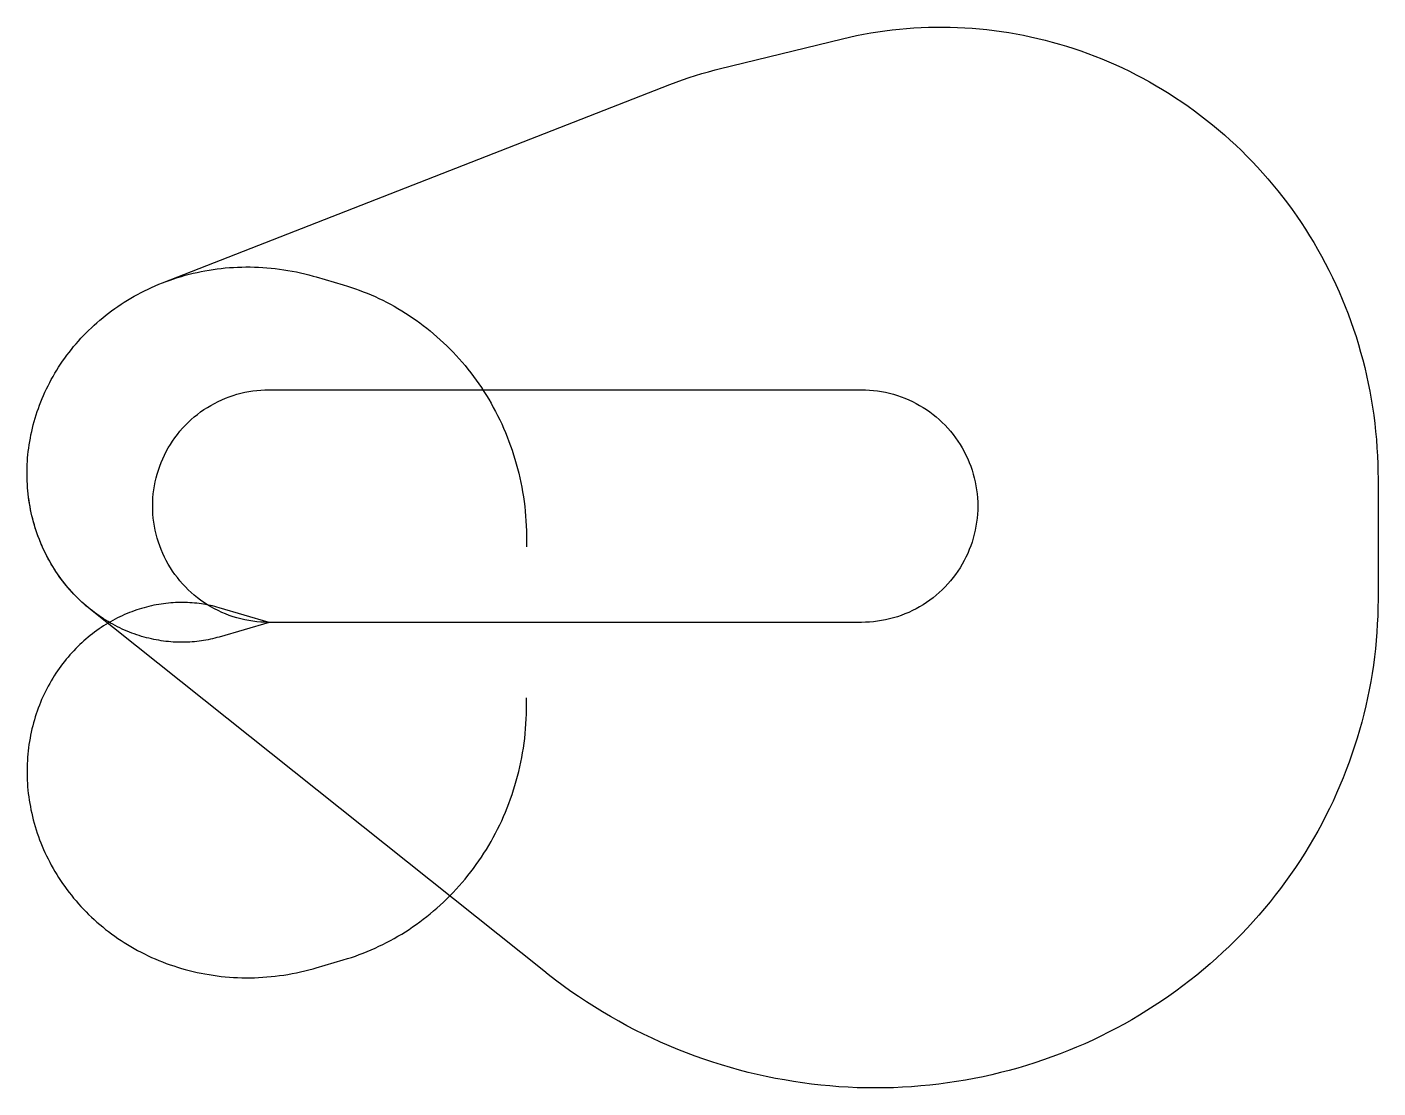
# Model space of a CAD drawing. Header units: metres. Extents: x -5281 to 24204, y -10162 to 12994.
import ezdxf

# ---------------------------------------------------------------- set-up
doc = ezdxf.new("R2010")
doc.units = ezdxf.units.M

msp = doc.modelspace()

# ---------------------------------------------------------------- linework, layer by layer
at = {"layer": 'NorminalTrack', "color": 1}
msp.add_lwpolyline([(0, 0), (0, 0), (-89, 2), (-177, 6), (-265, 14), (-353, 25), (-441, 39), (-528, 55), (-614, 75), (-700, 98), (-784, 124), (-868, 153), (-951, 185), (-1033, 219), (-1113, 257), (-1192, 297), (-1269, 340), (-1345, 386), (-1420, 434), (-1492, 485), (-1563, 538), (-1632, 594), (-1699, 652), (-1763, 712), (-1826, 775), (-1887, 840), (-1945, 907), (-2000, 976), (-2054, 1046), (-2105, 1119), (-2153, 1193), (-2198, 1269), (-2241, 1347), (-2282, 1426), (-2319, 1506), (-2354, 1588), (-2385, 1670), (-2414, 1754), (-2440, 1839), (-2463, 1924), (-2483, 2011), (-2500, 2098), (-2514, 2185), (-2525, 2273), (-2532, 2361), (-2537, 2450), (-2539, 2539), (-2537, 2627), (-2532, 2716), (-2525, 2804), (-2514, 2892), (-2500, 2979), (-2483, 3066), (-2463, 3153), (-2440, 3238), (-2414, 3323), (-2385, 3407), (-2354, 3490), (-2319, 3571), (-2282, 3651), (-2241, 3730), (-2198, 3808), (-2153, 3884), (-2105, 3958), (-2054, 4031), (-2000, 4101), (-1945, 4170), (-1887, 4237), (-1826, 4302), (-1763, 4365), (-1699, 4425), (-1632, 4483), (-1563, 4539), (-1492, 4592), (-1420, 4643), (-1345, 4691), (-1269, 4737), (-1192, 4780), (-1113, 4820), (-1033, 4858), (-951, 4892), (-868, 4924), (-784, 4953), (-700, 4979), (-614, 5002), (-528, 5022), (-441, 5039), (-353, 5052), (-265, 5063), (-177, 5071), (-89, 5076), (0, 5077), (0, 5077), (12930, 5077), (12930, 5077), (13018, 5076), (13107, 5071), (13195, 5063), (13283, 5052), (13370, 5039), (13457, 5022), (13544, 5002), (13629, 4979), (13714, 4953), (13798, 4924), (13880, 4892), (13962, 4858), (14042, 4820), (14121, 4780), (14199, 4737), (14275, 4691), (14349, 4643), (14422, 4592), (14492, 4539), (14561, 4483), (14628, 4425), (14693, 4365), (14756, 4302), (14816, 4237), (14874, 4170), (14930, 4101), (14983, 4031), (15034, 3958), (15082, 3884), (15128, 3808), (15171, 3730), (15211, 3651), (15249, 3571), (15283, 3490), (15315, 3407), (15344, 3323), (15370, 3238), (15393, 3153), (15413, 3066), (15430, 2979), (15443, 2892), (15454, 2804), (15462, 2716), (15467, 2627), (15468, 2539), (15467, 2450), (15462, 2361), (15454, 2273), (15443, 2185), (15430, 2098), (15413, 2011), (15393, 1924), (15370, 1839), (15344, 1754), (15315, 1670), (15283, 1588), (15249, 1506), (15211, 1426), (15171, 1347), (15128, 1269), (15082, 1193), (15034, 1119), (14983, 1046), (14930, 976), (14874, 907), (14816, 840), (14756, 775), (14693, 712), (14628, 652), (14561, 594), (14492, 538), (14422, 485), (14349, 434), (14275, 386), (14199, 340), (14121, 297), (14042, 257), (13962, 219), (13880, 185), (13798, 153), (13714, 124), (13629, 98), (13544, 75), (13457, 55), (13370, 39), (13283, 25), (13195, 14), (13107, 6), (13018, 2), (12930, 0), (0, 0)], dxfattribs=at)
at = {"layer": 'WindSpiral', "color": 5}
for points in [[(0, 0), (-1091, -320), (-1138, -333), (-1185, -346), (-1232, -358), (-1280, -368), (-1329, -379), (-1377, -388), (-1426, -396), (-1476, -404), (-1525, -411), (-1575, -417), (-1626, -422), (-1676, -426), (-1727, -430), (-1778, -432), (-1830, -434), (-1882, -435), (-1934, -435), (-1986, -434), (-2038, -432), (-2091, -429), (-2143, -425), (-2196, -420), (-2249, -415), (-2302, -408), (-2355, -400), (-2408, -392), (-2462, -382), (-2515, -372), (-2568, -360), (-2622, -348), (-2675, -334), (-2728, -320), (-2781, -305), (-2834, -288), (-2888, -271), (-2941, -252), (-2993, -233), (-3046, -213), (-3099, -191), (-3151, -169), (-3203, -145), (-3255, -121), (-3307, -96), (-3358, -69), (-3409, -42), (-3460, -14), (-3511, 16), (-3561, 46), (-3611, 78), (-3660, 110), (-3709, 143), (-3758, 177), (-3806, 213), (-3854, 249), (-3902, 286), (-3948, 324), (-3995, 363), (-4041, 403), (-4086, 444), (-4131, 486), (-4175, 529), (-4218, 573), (-4261, 618), (-4303, 663), (-4345, 710), (-4386, 757), (-4426, 805), (-4466, 854), (-4505, 904), (-4543, 955), (-4580, 1007), (-4616, 1059), (-4652, 1112), (-4687, 1166), (-4721, 1221), (-4754, 1277), (-4787, 1333), (-4818, 1390), (-4849, 1448), (-4878, 1507), (-4907, 1566), (-4935, 1626), (-4962, 1687), (-4988, 1748), (-5012, 1810), (-5036, 1872), (-5059, 1936), (-5081, 1999), (-5101, 2064), (-5121, 2129), (-5140, 2194), (-5157, 2260), (-5174, 2327), (-5189, 2393), (-5203, 2461), (-5216, 2529), (-5228, 2597), (-5239, 2666), (-5248, 2735), (-5257, 2804), (-5264, 2874), (-5270, 2945), (-5274, 3015), (-5278, 3086), (-5280, 3157), (-5281, 3228), (-5281, 3300), (-5280, 3371), (-5277, 3443), (-5273, 3515), (-5268, 3588), (-5261, 3660), (-5253, 3732), (-5244, 3805), (-5234, 3877), (-5222, 3950), (-5209, 4022), (-5195, 4095), (-5179, 4167), (-5162, 4240), (-5144, 4312), (-5125, 4384), (-5104, 4456), (-5082, 4528), (-5058, 4600), (-5033, 4671), (-5007, 4743), (-4980, 4814), (-4951, 4884), (-4921, 4955), (-4889, 5025), (-4857, 5094), (-4823, 5164), (-4787, 5232), (-4751, 5301), (-4713, 5369), (-4674, 5436), (-4633, 5503), (-4591, 5570), (-4548, 5636), (-4504, 5701), (-4459, 5766), (-4412, 5830), (-4364, 5893), (-4314, 5956), (-4264, 6018), (-4212, 6079), (-4159, 6140), (-4105, 6200), (-4050, 6259), (-3993, 6317), (-3936, 6374), (-3877, 6431), (-3817, 6486), (-3756, 6541), (-3694, 6595), (-3630, 6648), (-3566, 6700), (-3501, 6750), (-3434, 6800), (-3367, 6849), (-3298, 6897), (-3229, 6943), (-3158, 6989), (-3087, 7033), (-3014, 7076), (-2941, 7119), (-2867, 7159), (-2791, 7199), (-2715, 7238), (-2638, 7275), (-2561, 7311), (-2482, 7346), (-2403, 7379), (-2323, 7411), (-2323, 7411), (8751, 11740), (8889, 11793), (9028, 11843), (9167, 11891), (9308, 11936), (9450, 11979), (9593, 12019), (9737, 12058), (9828, 12080), (12518, 12737), (12671, 12773), (12824, 12806), (12978, 12837), (13132, 12864), (13288, 12890), (13444, 12912), (13600, 12932), (13757, 12949), (13915, 12964), (14073, 12975), (14231, 12984), (14390, 12990), (14549, 12994), (14709, 12994), (14868, 12992), (15028, 12987), (15188, 12979), (15347, 12969), (15507, 12955), (15667, 12939), (15827, 12920), (15986, 12898), (16146, 12874), (16305, 12846), (16464, 12816), (16622, 12783), (16781, 12747), (16938, 12709), (17095, 12667), (17252, 12623), (17408, 12576), (17564, 12526), (17718, 12473), (17872, 12418), (18026, 12360), (18178, 12299), (18330, 12235), (18480, 12169), (18630, 12100), (18778, 12028), (18926, 11954), (19072, 11876), (19217, 11797), (19361, 11714), (19504, 11629), (19645, 11542), (19785, 11452), (19924, 11359), (20061, 11264), (20197, 11166), (20331, 11066), (20463, 10963), (20594, 10858), (20723, 10750), (20851, 10640), (20976, 10528), (21100, 10414), (21222, 10297), (21342, 10178), (21460, 10056), (21576, 9933), (21690, 9807), (21802, 9679), (21912, 9549), (22020, 9417), (22126, 9283), (22229, 9147), (22330, 9009), (22429, 8869), (22525, 8727), (22619, 8583), (22711, 8438), (22800, 8291), (22887, 8142), (22971, 7991), (23053, 7839), (23132, 7685), (23209, 7530), (23283, 7373), (23354, 7214), (23422, 7054), (23488, 6893), (23551, 6731), (23612, 6567), (23669, 6402), (23724, 6236), (23776, 6068), (23825, 5900), (23871, 5730), (23914, 5560), (23954, 5388), (23992, 5216), (24026, 5043), (24057, 4869), (24086, 4694), (24111, 4519), (24133, 4343), (24153, 4166), (24169, 3989), (24182, 3812), (24192, 3634), (24199, 3455), (24203, 3277), (24204, 3148), (24204, 500), (24202, 321), (24197, 142), (24189, -38), (24178, -217), (24164, -397), (24147, -576), (24127, -755), (24103, -934), (24076, -1113), (24046, -1292), (24013, -1470), (23977, -1648), (23938, -1825), (23895, -2002), (23850, -2178), (23801, -2354), (23749, -2529), (23694, -2703), (23636, -2877), (23575, -3050), (23511, -3221), (23444, -3392), (23373, -3562), (23300, -3731), (23223, -3899), (23144, -4065), (23061, -4231), (22976, -4395), (22888, -4557), (22796, -4719), (22702, -4879), (22605, -5037), (22505, -5194), (22402, -5349), (22297, -5503), (22188, -5655), (22077, -5805), (21963, -5954), (21847, -6100), (21727, -6245), (21605, -6388), (21481, -6529), (21354, -6667), (21224, -6804), (21092, -6939), (20957, -7071), (20820, -7201), (20680, -7329), (20538, -7455), (20394, -7578), (20247, -7699), (20099, -7817), (19947, -7933), (19794, -8046), (19639, -8157), (19481, -8265), (19322, -8371), (19160, -8474), (18997, -8574), (18832, -8672), (18664, -8766), (18495, -8858), (18325, -8947), (18152, -9033), (17978, -9116), (17802, -9196), (17625, -9273), (17446, -9347), (17265, -9418), (17083, -9486), (16900, -9551), (16716, -9613), (16530, -9672), (16343, -9727), (16155, -9779), (15966, -9828), (15776, -9874), (15584, -9916), (15392, -9955), (15199, -9991), (15005, -10023), (14811, -10052), (14616, -10078), (14420, -10100), (14223, -10119), (14026, -10135), (13829, -10147), (13631, -10156), (13433, -10161), (13234, -10162), (13036, -10161), (12837, -10156), (12638, -10147), (12439, -10135), (12240, -10119), (12041, -10100), (11843, -10077), (11644, -10051), (11446, -10021), (11248, -9988), (11051, -9952), (10854, -9912), (10657, -9868), (10461, -9821), (10266, -9771), (10071, -9717), (9877, -9659), (9684, -9598), (9492, -9534), (9301, -9466), (9111, -9395), (8922, -9321), (8734, -9243), (8547, -9162), (8362, -9077), (8177, -8989), (7994, -8898), (7813, -8804), (7633, -8706), (7455, -8605), (7278, -8501), (7103, -8393), (6929, -8283), (6758, -8169), (6588, -8053), (6420, -7933), (6254, -7810), (6090, -7684), (5995, -7609), (-3898, 284), (-3945, 322), (-3992, 361), (-4038, 401), (-4083, 442), (-4128, 484), (-4172, 526), (-4215, 570), (-4258, 615), (-4301, 660), (-4342, 707), (-4383, 754), (-4424, 802), (-4463, 851), (-4502, 901), (-4540, 952), (-4578, 1003), (-4614, 1056), (-4650, 1109), (-4685, 1163), (-4719, 1218), (-4752, 1273), (-4785, 1329), (-4816, 1387), (-4847, 1444), (-4876, 1503), (-4905, 1562), (-4933, 1622), (-4960, 1683), (-4986, 1744), (-5011, 1806), (-5035, 1868), (-5058, 1931), (-5079, 1995), (-5100, 2059), (-5120, 2124), (-5139, 2190), (-5156, 2256), (-5173, 2322), (-5188, 2389), (-5202, 2456), (-5215, 2524), (-5227, 2593), (-5238, 2661), (-5248, 2730), (-5256, 2800), (-5263, 2870), (-5269, 2940), (-5274, 3010), (-5278, 3081), (-5280, 3152), (-5281, 3223), (-5281, 3253)], [(0, 0), (-1091, -320), (-1138, -333), (-1185, -346), (-1232, -358), (-1280, -368), (-1329, -379), (-1377, -388), (-1426, -396), (-1476, -404), (-1525, -411), (-1575, -417), (-1626, -422), (-1676, -426), (-1727, -430), (-1778, -432), (-1830, -434), (-1882, -435), (-1934, -435), (-1986, -434), (-2038, -432), (-2091, -429), (-2143, -425), (-2196, -420), (-2249, -415), (-2302, -408), (-2355, -400), (-2408, -392), (-2462, -382), (-2515, -372), (-2568, -360), (-2622, -348), (-2675, -334), (-2728, -320), (-2781, -305), (-2834, -288), (-2888, -271), (-2941, -252), (-2993, -233), (-3046, -213), (-3099, -191), (-3151, -169), (-3203, -145), (-3255, -121), (-3307, -96), (-3358, -69), (-3409, -42), (-3460, -14), (-3511, 16), (-3561, 46), (-3611, 78), (-3660, 110), (-3709, 143), (-3758, 177), (-3806, 213), (-3854, 249), (-3902, 286), (-3948, 324), (-3995, 363), (-4041, 403), (-4086, 444), (-4131, 486), (-4175, 529), (-4218, 573), (-4261, 618), (-4303, 663), (-4345, 710), (-4386, 757), (-4426, 805), (-4466, 854), (-4505, 904), (-4543, 955), (-4580, 1007), (-4616, 1059), (-4652, 1112), (-4687, 1166), (-4721, 1221), (-4754, 1277), (-4787, 1333), (-4818, 1390), (-4849, 1448), (-4878, 1507), (-4907, 1566), (-4935, 1626), (-4962, 1687), (-4988, 1748), (-5012, 1810), (-5036, 1872), (-5059, 1936), (-5081, 1999), (-5101, 2064), (-5121, 2129), (-5140, 2194), (-5157, 2260), (-5174, 2327), (-5189, 2393), (-5203, 2461), (-5216, 2529), (-5228, 2597), (-5239, 2666), (-5248, 2735), (-5257, 2804), (-5264, 2874), (-5270, 2945), (-5274, 3015), (-5278, 3086), (-5280, 3157), (-5281, 3228), (-5281, 3300), (-5280, 3371), (-5277, 3443), (-5273, 3515), (-5268, 3588), (-5261, 3660), (-5253, 3732), (-5244, 3805), (-5234, 3877), (-5222, 3950), (-5209, 4022), (-5195, 4095), (-5179, 4167), (-5162, 4240), (-5144, 4312), (-5125, 4384), (-5104, 4456), (-5082, 4528), (-5058, 4600), (-5033, 4671), (-5007, 4743), (-4980, 4814), (-4951, 4884), (-4921, 4955), (-4889, 5025), (-4857, 5094), (-4823, 5164), (-4787, 5232), (-4751, 5301), (-4713, 5369), (-4674, 5436), (-4633, 5503), (-4591, 5570), (-4548, 5636), (-4504, 5701), (-4459, 5766), (-4412, 5830), (-4364, 5893), (-4314, 5956), (-4264, 6018), (-4212, 6079), (-4159, 6140), (-4105, 6200), (-4050, 6259), (-3993, 6317), (-3936, 6374), (-3877, 6431), (-3817, 6486), (-3756, 6541), (-3694, 6595), (-3630, 6648), (-3566, 6700), (-3501, 6750), (-3434, 6800), (-3367, 6849), (-3298, 6897), (-3229, 6943), (-3158, 6989), (-3087, 7033), (-3014, 7076), (-2941, 7119), (-2867, 7159), (-2791, 7199), (-2715, 7238), (-2638, 7275), (-2561, 7311), (-2482, 7346), (-2403, 7379), (-2323, 7411), (-2242, 7442), (-2160, 7472), (-2078, 7500), (-1995, 7526), (-1911, 7552), (-1827, 7576), (-1742, 7598), (-1657, 7619), (-1570, 7639), (-1484, 7657), (-1397, 7674), (-1309, 7689), (-1221, 7703), (-1132, 7715), (-1043, 7726), (-954, 7735), (-864, 7742), (-774, 7748), (-684, 7753), (-593, 7756), (-503, 7757), (-411, 7757), (-320, 7755), (-229, 7752), (-137, 7747), (-45, 7740), (47, 7732), (138, 7722), (230, 7710), (322, 7697), (414, 7682), (506, 7666), (598, 7648), (689, 7628), (781, 7607), (872, 7584), (963, 7559), (1027, 7541), (1622, 7366), (1710, 7340), (1797, 7311), (1885, 7282), (1971, 7250), (2058, 7217), (2144, 7183), (2229, 7147), (2314, 7109), (2399, 7070), (2483, 7029), (2567, 6987), (2650, 6943), (2732, 6898), (2814, 6851), (2896, 6802), (2976, 6752), (3056, 6700), (3135, 6647), (3213, 6593), (3291, 6537), (3368, 6479), (3444, 6420), (3519, 6360), (3593, 6298), (3666, 6235), (3738, 6170), (3810, 6104), (3880, 6036), (3949, 5967), (4017, 5897), (4085, 5825), (4150, 5753), (4215, 5678), (4279, 5603), (4341, 5526), (4403, 5448), (4463, 5369), (4522, 5288), (4579, 5207), (4635, 5124), (4690, 5040), (4744, 4955), (4796, 4869), (4846, 4781), (4896, 4693), (4943, 4604), (4990, 4513), (5035, 4422), (5078, 4330), (5120, 4236), (5160, 4142), (5199, 4047), (5236, 3951), (5271, 3854), (5305, 3757), (5338, 3658), (5368, 3559), (5397, 3459), (5424, 3359), (5450, 3257), (5474, 3155), (5496, 3053), (5516, 2950), (5535, 2846), (5551, 2742), (5566, 2637), (5580, 2532), (5591, 2427), (5600, 2321), (5608, 2214), (5614, 2108), (5618, 2001), (5620, 1894), (5620, 1786), (5619, 1678), (5618, 1646)], [(0, 0), (-1091, 320), (-1138, 333), (-1185, 346), (-1232, 358), (-1280, 368), (-1329, 379), (-1377, 388), (-1426, 396), (-1476, 404), (-1525, 411), (-1575, 417), (-1626, 422), (-1676, 426), (-1727, 430), (-1778, 432), (-1830, 434), (-1882, 435), (-1934, 435), (-1986, 434), (-2038, 432), (-2091, 429), (-2143, 425), (-2196, 420), (-2249, 415), (-2302, 408), (-2355, 400), (-2408, 392), (-2462, 382), (-2515, 372), (-2568, 360), (-2622, 348), (-2675, 334), (-2728, 320), (-2781, 305), (-2834, 288), (-2888, 271), (-2941, 252), (-2993, 233), (-3046, 213), (-3099, 191), (-3151, 169), (-3203, 145), (-3255, 121), (-3307, 96), (-3358, 69), (-3409, 42), (-3460, 14), (-3511, -16), (-3561, -46), (-3611, -78), (-3660, -110), (-3709, -143), (-3758, -177), (-3806, -213), (-3854, -249), (-3902, -286), (-3948, -324), (-3995, -363), (-4041, -403), (-4086, -444), (-4131, -486), (-4175, -529), (-4218, -573), (-4261, -618), (-4303, -663), (-4345, -710), (-4386, -757), (-4426, -805), (-4466, -854), (-4505, -904), (-4543, -955), (-4580, -1007), (-4616, -1059), (-4652, -1112), (-4687, -1166), (-4721, -1221), (-4754, -1277), (-4787, -1333), (-4818, -1390), (-4849, -1448), (-4878, -1507), (-4907, -1566), (-4935, -1626), (-4962, -1687), (-4988, -1748), (-5012, -1810), (-5036, -1872), (-5059, -1936), (-5081, -1999), (-5101, -2064), (-5121, -2129), (-5140, -2194), (-5157, -2260), (-5174, -2327), (-5189, -2393), (-5203, -2461), (-5216, -2529), (-5228, -2597), (-5239, -2666), (-5248, -2735), (-5257, -2804), (-5264, -2874), (-5270, -2945), (-5274, -3015), (-5278, -3086), (-5280, -3157), (-5281, -3228), (-5281, -3300), (-5280, -3371), (-5277, -3443), (-5273, -3515), (-5268, -3588), (-5261, -3660), (-5253, -3732), (-5244, -3805), (-5234, -3877), (-5222, -3950), (-5209, -4022), (-5195, -4095), (-5179, -4167), (-5162, -4240), (-5144, -4312), (-5125, -4384), (-5104, -4456), (-5082, -4528), (-5058, -4600), (-5033, -4671), (-5007, -4743), (-4980, -4814), (-4951, -4884), (-4921, -4955), (-4889, -5025), (-4857, -5094), (-4823, -5164), (-4787, -5232), (-4751, -5301), (-4713, -5369), (-4674, -5436), (-4633, -5503), (-4591, -5570), (-4548, -5636), (-4504, -5701), (-4459, -5766), (-4412, -5830), (-4364, -5893), (-4314, -5956), (-4264, -6018), (-4212, -6079), (-4159, -6140), (-4105, -6200), (-4050, -6259), (-3993, -6317), (-3936, -6374), (-3877, -6431), (-3817, -6486), (-3756, -6541), (-3694, -6595), (-3630, -6648), (-3566, -6700), (-3501, -6750), (-3434, -6800), (-3367, -6849), (-3298, -6897), (-3229, -6943), (-3158, -6989), (-3087, -7033), (-3014, -7076), (-2941, -7119), (-2867, -7159), (-2791, -7199), (-2715, -7238), (-2638, -7275), (-2561, -7311), (-2482, -7346), (-2403, -7379), (-2323, -7411), (-2242, -7442), (-2160, -7472), (-2078, -7500), (-1995, -7526), (-1911, -7552), (-1827, -7576), (-1742, -7598), (-1657, -7619), (-1570, -7639), (-1484, -7657), (-1397, -7674), (-1309, -7689), (-1221, -7703), (-1132, -7715), (-1043, -7726), (-954, -7735), (-864, -7742), (-774, -7748), (-684, -7753), (-593, -7756), (-503, -7757), (-411, -7757), (-320, -7755), (-229, -7752), (-137, -7747), (-45, -7740), (47, -7732), (138, -7722), (230, -7710), (322, -7697), (414, -7682), (506, -7666), (598, -7648), (689, -7628), (781, -7607), (872, -7584), (963, -7559), (1027, -7541), (1622, -7366), (1710, -7340), (1797, -7311), (1885, -7282), (1971, -7250), (2058, -7217), (2144, -7183), (2229, -7147), (2314, -7109), (2399, -7070), (2483, -7029), (2567, -6987), (2650, -6943), (2732, -6898), (2814, -6851), (2896, -6802), (2976, -6752), (3056, -6700), (3135, -6647), (3213, -6593), (3291, -6537), (3368, -6479), (3444, -6420), (3519, -6360), (3593, -6298), (3666, -6235), (3738, -6170), (3810, -6104), (3880, -6036), (3949, -5967), (4017, -5897), (4085, -5825), (4150, -5753), (4215, -5678), (4279, -5603), (4341, -5526), (4403, -5448), (4463, -5369), (4522, -5288), (4579, -5207), (4635, -5124), (4690, -5040), (4744, -4955), (4796, -4869), (4846, -4781), (4896, -4693), (4943, -4604), (4990, -4513), (5035, -4422), (5078, -4330), (5120, -4236), (5160, -4142), (5199, -4047), (5236, -3951), (5271, -3854), (5305, -3757), (5338, -3658), (5368, -3559), (5397, -3459), (5424, -3359), (5450, -3257), (5474, -3155), (5496, -3053), (5516, -2950), (5535, -2846), (5551, -2742), (5566, -2637), (5580, -2532), (5591, -2427), (5600, -2321), (5608, -2214), (5614, -2108), (5618, -2001), (5620, -1894), (5620, -1786), (5619, -1678), (5618, -1646)]]:
    msp.add_lwpolyline(points, dxfattribs=at)

doc.saveas('drawing.dxf')
